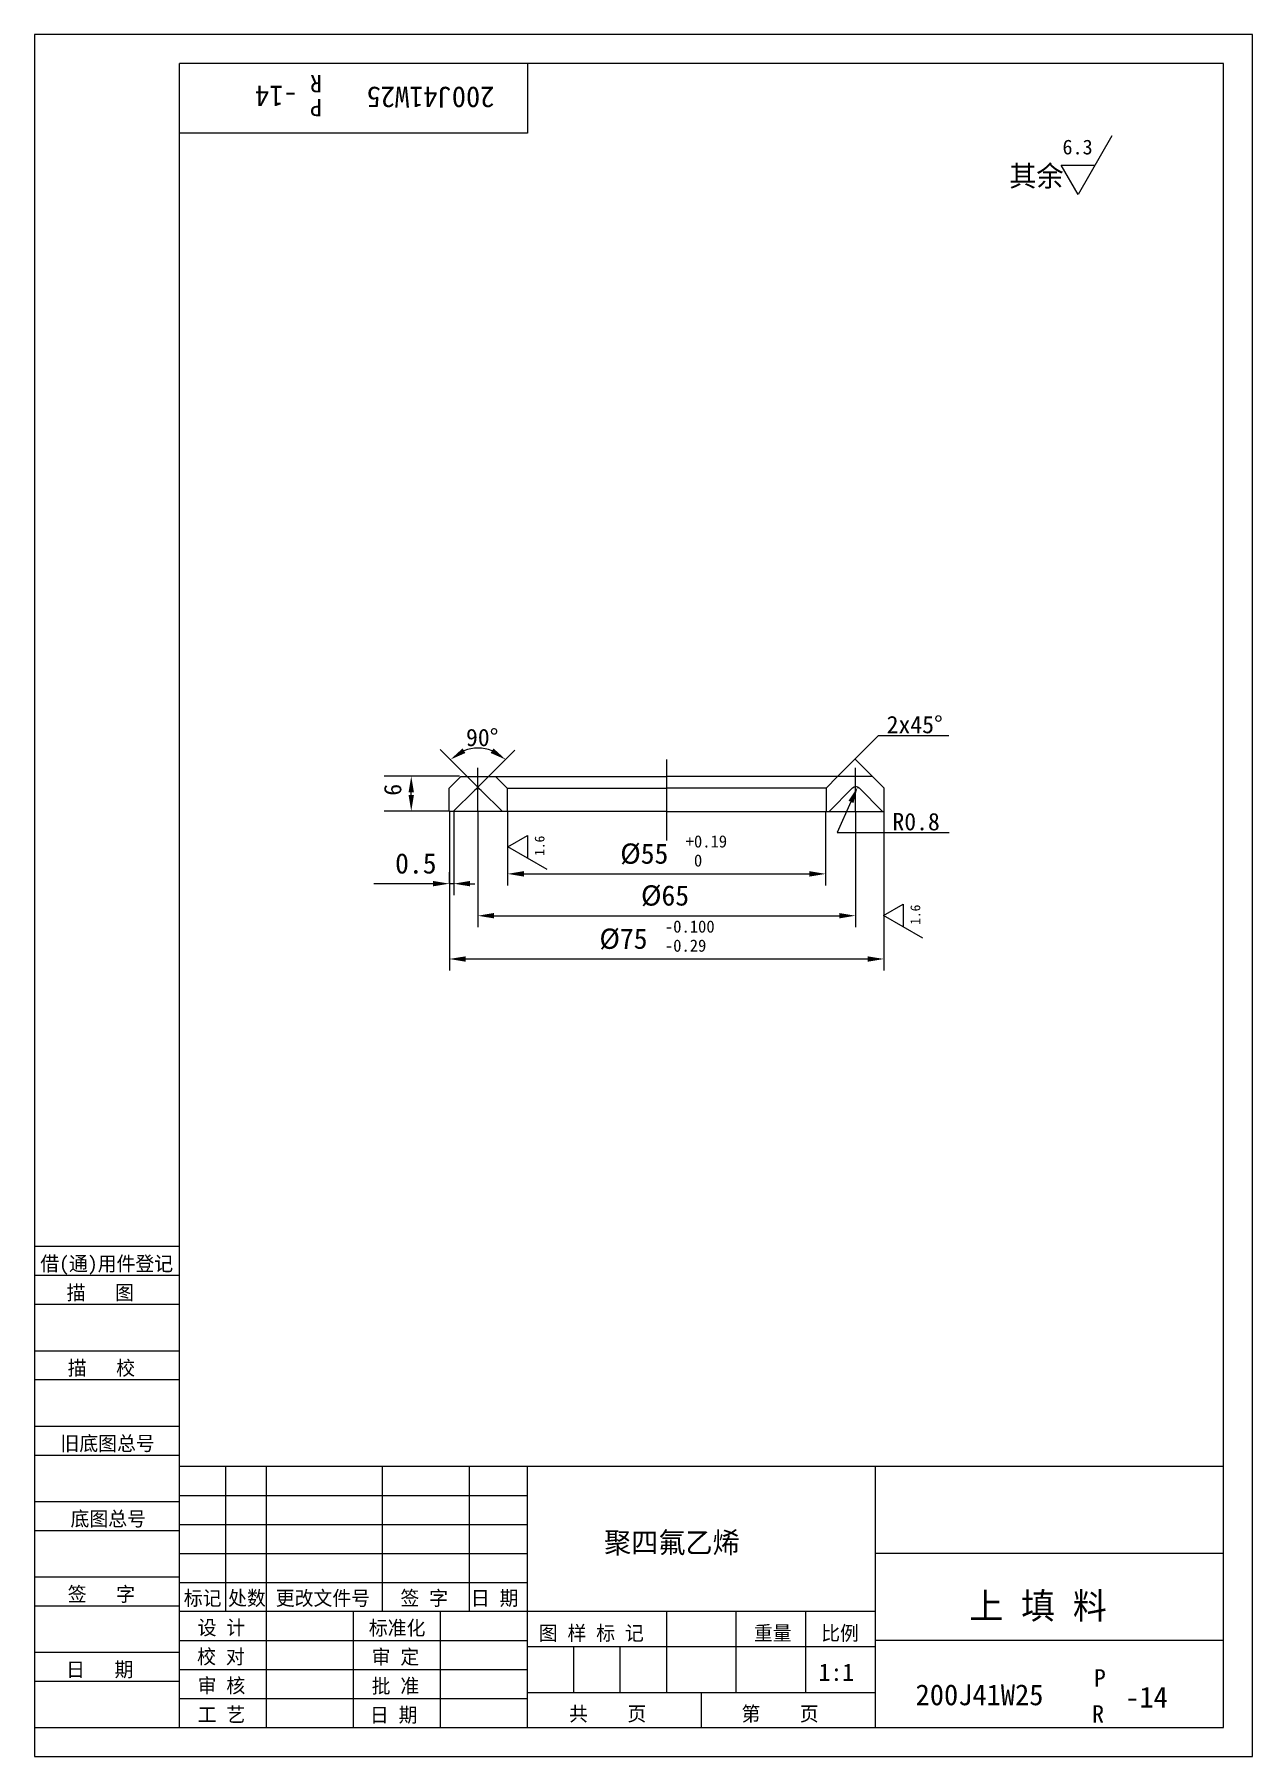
# Model space of a CAD drawing. Header units: metres. Extents: x 0 to 210, y 0 to 297.
import ezdxf

# ---------------------------------------------------------------- set-up
doc = ezdxf.new("R2010")
doc.units = ezdxf.units.M
for name, color, linetype in [('C', 6, 'Continuous'), ('D', 1, 'Continuous'), ('FL', 5, 'Continuous'), ('T', 7, 'Continuous'), ('TL', 4, 'Continuous')]:
    doc.layers.add(name, color=color, linetype=linetype)

# ---------------------------------------------------------------- blocks, each defined once
blk = doc.blocks.new('TUKUN4')
at = {"layer": 'FL'}
for p, q in [((0, 297), (0, 0)), ((210, 297), (0, 297)), ((210, 0), (210, 297)), ((0, 78), (25, 78)), ((0, 70), (25, 70)), ((0, 65), (25, 65)), ((0, 57), (25, 57)), ((0, 52), (25, 52)), ((33, 25), (33, 50)), ((40, 5), (40, 50)), ((60, 25), (60, 50)), ((75, 25), (75, 50)), ((25, 45), (85, 45)), ((0, 44), (25, 44)), ((0, 39), (25, 39)), ((25, 40), (85, 40)), ((25, 35), (85, 35)), ((0, 31), (25, 31)), ((25, 30), (85, 30)), ((0, 26), (25, 26)), ((70, 5), (70, 25)), ((0, 18), (25, 18)), ((25, 20), (85, 20)), ((25, 15), (85, 15)), ((0, 13), (25, 13)), ((25, 10), (85, 10)), ((0, 0), (210, 0))]:
    blk.add_line(p, q, dxfattribs=at)
at = {"layer": 'TL'}
for p, q in [((25, 5), (25, 292)), ((205, 292), (25, 292)), ((85, 292), (85, 280)), ((205, 5), (205, 292)), ((85, 280), (25, 280)), ((0, 88), (25, 88)), ((0, 83), (25, 83)), ((205, 50), (25, 50)), ((85, 5), (85, 50)), ((145, 5), (145, 50)), ((205, 35), (145, 35)), ((145, 25), (25, 25)), ((55, 5), (55, 25)), ((109, 11), (109, 25)), ((121, 11), (121, 25)), ((133, 11), (133, 25)), ((85, 19), (145, 19)), ((93, 11), (93, 19)), ((101, 11), (101, 19)), ((205, 20), (145, 20)), ((145, 11), (85, 11)), ((115, 5), (115, 11)), ((0, 5), (205, 5))]:
    blk.add_line(p, q, dxfattribs=at)
at = {"layer": 'T'}
for s, p in [('借(通)用件登记', (1, 83.76)), ('描   图', (5.56, 78.76)), ('描   校', (5.74, 65.76)), ('旧底图总号', (4.49, 52.76)), ('底图总号', (6.22, 39.76)), ('签   字', (5.74, 26.76)), ('标记', (25.75, 26.07)), ('处数', (33.38, 26.07)), ('更改文件号', (41.61, 26.07)), ('签 字', (63.1, 26.07)), ('日 期', (75.23, 26.07)), ('设 计', (28.14, 20.99)), ('标准化', (57.65, 20.93)), ('图 样 标 记', (86.95, 20.04)), ('重量', (124.03, 20.04)), ('比例', (135.64, 20.04)), ('校 对', (28.05, 15.99)), ('审 定', (58.13, 15.93)), ('日   期', (5.45, 13.76)), ('审 核', (28.14, 10.99)), ('批 准', (58.13, 10.93)), ('共    页', (92.18, 6.13)), ('第    页', (121.9, 6.13)), ('工 艺', (28.14, 5.99)), ('日 期', (57.84, 5.93))]:
    blk.add_text(s, height=2.5, dxfattribs=at).set_placement(p)

msp = doc.modelspace()

# ---------------------------------------------------------------- linework, layer by layer
at = {"layer": 'C'}
for p, q in [((76.43, 163.06), (76.43, 170.52)), ((109, 158), (109, 171.96)), ((141.54, 163.06), (141.54, 170.52))]:
    msp.add_line(p, q, dxfattribs=at)
at = {"layer": 'D'}
for p, q in [((185.76, 279.53), (179.91, 269.39)), ((176.98, 274.46), (182.83, 274.46)), ((179.91, 269.39), (176.98, 274.46)), ((138.47, 169), (145.54, 176.07)), ((145.54, 176.07), (154.75, 176.07)), ((154.75, 176.07), (157.65, 176.07)), ((77.01, 166.63), (69.94, 173.7)), ((75.77, 166.47), (82.84, 173.54)), ((144.47, 169), (141.47, 172)), ((73.26, 169.08), (60.28, 169.08)), ((64.96, 165.86), (64.96, 166.28)), ((140.77, 164.65), (138.39, 159.39)), ((71.53, 163.06), (60.28, 163.06)), ((71.53, 163.06), (71.53, 135.55)), ((72.28, 163.06), (72.28, 148.54)), ((76.43, 163.06), (76.43, 143.01)), ((81.57, 163.06), (81.57, 150.23)), ((136.4, 163.06), (136.4, 150.23)), ((141.54, 163.06), (141.54, 143.01)), ((146.44, 163.06), (146.44, 135.55)), ((81.62, 156.92), (85, 158.87)), ((85, 158.87), (85, 154.96)), ((138.39, 159.39), (157.72, 159.39)), ((88.38, 153.01), (81.62, 156.92)), ((71.53, 150.54), (71.53, 152.54)), ((84.37, 152.23), (133.6, 152.23)), ((65.93, 150.54), (58.51, 150.54)), ((68.73, 150.54), (65.93, 150.54)), ((72.28, 150.54), (71.53, 150.54)), ((75.08, 150.54), (75.95, 150.54)), ((146.4, 145.03), (149.78, 146.98)), ((149.78, 146.98), (149.78, 143.08)), ((79.23, 145.01), (138.74, 145.01)), ((153.16, 141.13), (146.4, 145.03)), ((74.33, 137.55), (143.64, 137.55))]:
    msp.add_line(p, q, dxfattribs=at)
msp.add_arc((76.47, 167.17), 6.75, 68.95, 111.05, dxfattribs=at)
for points in [[(74.3, 173.08), (73.8, 173.86), (71.7, 171.94)], [(79.15, 173.86), (78.64, 173.08), (81.25, 171.94)], [(64.49, 166.28), (65.43, 166.28), (64.96, 169.08)], [(141.2, 164.46), (140.35, 164.84), (141.92, 167.2)], [(64.49, 165.86), (65.43, 165.86), (64.96, 163.06)], [(84.37, 152.7), (84.37, 151.76), (81.57, 152.23)], [(133.6, 152.7), (133.6, 151.76), (136.4, 152.23)], [(68.73, 151.01), (68.73, 150.08), (71.53, 150.54)], [(75.08, 151.01), (75.08, 150.08), (72.28, 150.54)], [(79.23, 145.48), (79.23, 144.55), (76.43, 145.01)], [(138.74, 145.48), (138.74, 144.55), (141.54, 145.01)], [(74.33, 138.01), (74.33, 137.08), (71.53, 137.55)], [(143.64, 138.01), (143.64, 137.08), (146.44, 137.55)]]:
    msp.add_solid(points, dxfattribs=at)
at = {"layer": 'TL'}
for p, q in [((71.5, 167), (73.5, 169)), ((71.5, 163), (71.5, 167)), ((72.26, 163.02), (75.88, 166.63)), ((73.5, 169), (79.5, 169)), ((80.63, 163.02), (77.01, 166.63)), ((79.5, 169), (108.99, 169)), ((79.5, 169), (81.5, 167)), ((81.5, 167), (108.99, 167)), ((81.5, 167), (81.5, 163)), ((138.47, 169), (108.99, 169)), ((136.47, 167), (108.99, 167)), ((138.47, 169), (136.47, 167)), ((136.47, 167), (136.47, 163)), ((136.94, 162.95), (141.03, 167.04)), ((144.47, 169), (138.47, 169)), ((146.2, 163), (142.16, 167.04)), ((146.47, 167), (144.47, 169)), ((146.47, 163), (146.47, 167)), ((72.28, 163), (71.5, 163)), ((80.59, 163), (72.28, 163)), ((81.5, 163), (80.59, 163)), ((109, 163), (81.5, 163)), ((108.97, 163), (136.47, 163)), ((136.47, 163), (136.98, 163)), ((136.98, 163), (137.38, 163)), ((137.38, 163), (145.7, 163)), ((145.7, 163), (146.18, 163)), ((146.18, 163), (146.47, 163))]:
    msp.add_line(p, q, dxfattribs=at)
for centre in [(76.45, 166.07), (141.6, 166.47)]:
    msp.add_arc(centre, 0.8, 45, 135, dxfattribs=at)

# ---------------------------------------------------------------- block references
at = {"layer": 'D'}
msp.add_blockref('TUKUN4', (0, 0), dxfattribs=at)

# ---------------------------------------------------------------- texts
for s, height, rotation, p in [('-14', 3.6, 180, (45.37, 288.16)), ('R', 3, 180, (49.56, 290)), ('P', 3, 180, (49.56, 285.89)), ('200J41W25', 3.6, 180, (79.3, 287.97)), ('6', 3, 90, (63.25, 165.71)), ('1.6', 1.7, 90, (87.93, 155.34)), ('1.6', 1.7, 90, (152.71, 143.45))]:
    msp.add_text(s, height=height, rotation=rotation, dxfattribs=at).set_placement(p)
for s, height, p in [('6.3', 2.55, (177.23, 276.31)), ('其余', 3.6, (168.05, 270.79)), ('2x45%%d', 3, (146.92, 176.48)), ('90%%D', 3, (74.4, 174.26)), ('R0.8', 3, (147.92, 159.74)), ('%%c55', 3.5, (100.99, 153.98)), ('+0.19', 2.1, (112.27, 156.78)), ('0.5', 3.5, (62.18, 152.29)), (' 0', 2.1, (112.27, 153.49)), ('%%c65', 3.5, (104.57, 146.76)), ('%%C75', 3.5, (97.4, 139.3)), ('-0.100', 2.1, (108.69, 142.1)), ('-0.29', 2.1, (108.69, 138.81)), ('聚四氟乙烯', 3.6, (98.19, 35.11)), ('上 填 料', 4.5, (161.19, 23.74)), ('1:1', 3, (135.19, 13.05)), ('P', 3, (182.66, 12.07)), ('200J41W25', 3.6, (151.91, 8.85)), ('-14', 3.6, (188.05, 8.44)), ('R', 3, (182.35, 5.85))]:
    msp.add_text(s, height=height, dxfattribs=at).set_placement(p)

doc.saveas('drawing.dxf')
